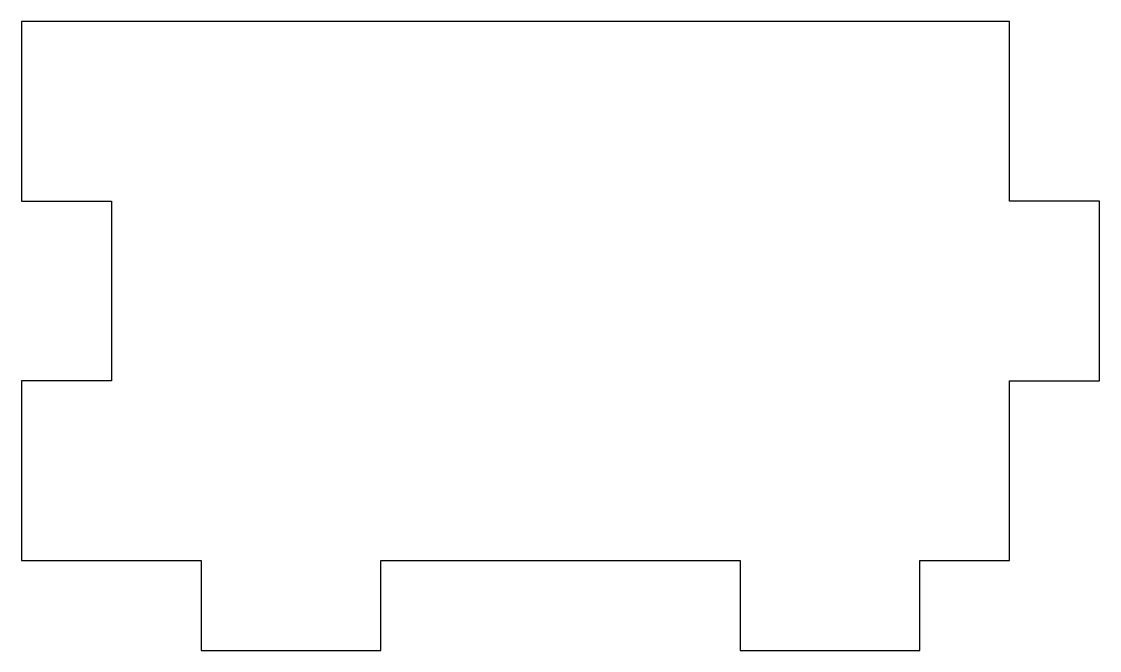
# Model space of a CAD drawing. Header units: millimetres. Extents: x -70 to -10, y -110 to -75.
import ezdxf

# ---------------------------------------------------------------- set-up
doc = ezdxf.new("R2010")
doc.units = ezdxf.units.MM
doc.layers.get('0').update_dxf_attribs({"linetype": 'CONTINUOUS'})

msp = doc.modelspace()

# ---------------------------------------------------------------- linework, layer by layer
msp.add_lwpolyline([(-65, -75), (-70, -75), (-70, -85), (-65, -85), (-65, -95), (-70, -95), (-70, -105), (-65, -105), (-60, -105), (-60, -110), (-50, -110), (-50, -105), (-40, -105), (-30, -105), (-30, -110), (-20, -110), (-20, -105), (-15, -105), (-15, -95), (-10, -95), (-10, -85), (-15, -85), (-15, -75)], close=True)

doc.saveas('drawing.dxf')
